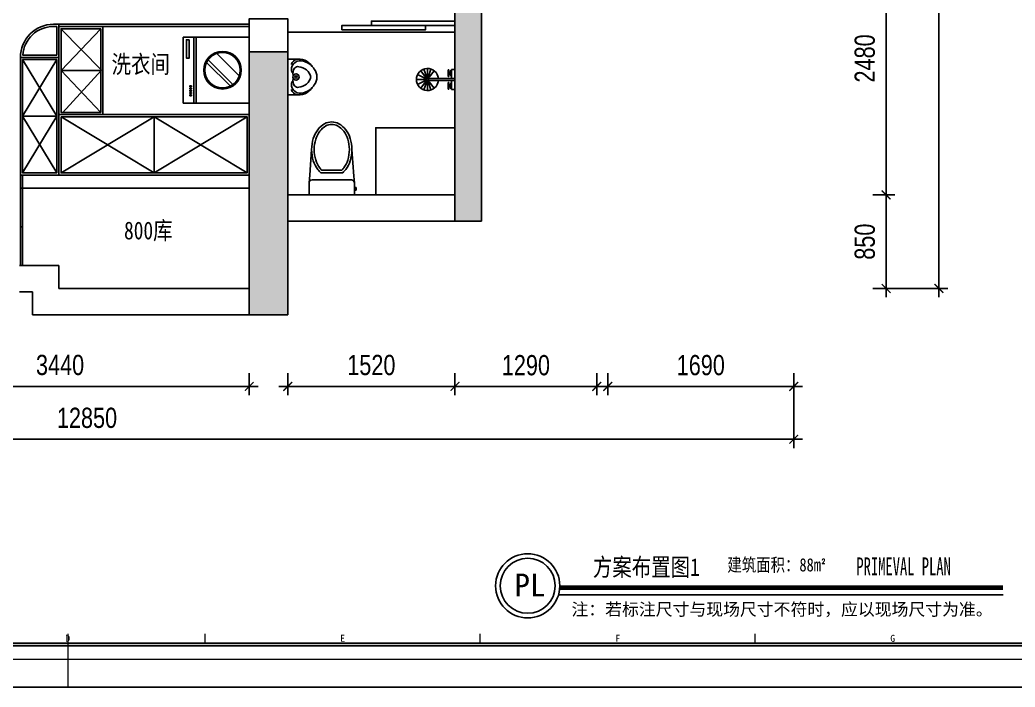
# Model space of a CAD drawing. Header units: millimetres. Extents: x -23568 to 99064, y -162914 to -58422.
# Drawn here: x 23442 to 32490, y -111946 to -105884 of the extents above; entities that cross this region are included whole.
import ezdxf
from ezdxf.enums import TextEntityAlignment as Align

# ---------------------------------------------------------------- set-up
doc = ezdxf.new("R2010")
doc.units = ezdxf.units.MM
doc.header["$LTSCALE"] = 0.01
for name, color, linetype in [('j家私', 153, 'Continuous'), ('W-图框', 251, 'Continuous'), ('布局图框', 1, 'Continuous')]:
    doc.layers.add(name, color=color, linetype=linetype)
doc.styles.add('-宋体', font='simfang.ttf', dxfattribs={"width": 0.8})
doc.styles.add('A2图框$0$WMF-黑体0', font='simhei.ttf')
doc.styles.add('DIM_FONT', font='SIMPLEX.shx', dxfattribs={"width": 0.8})
doc.styles.add('尺寸标注', font='')
doc.styles.add('文字标注', font='', dxfattribs={"height": 1})
doc.styles.add('英文字体', font='stylu.ttf', dxfattribs={"width": 0.8})
doc.styles.get('尺寸标注').set_extended_font_data('SimSun')
doc.styles.get('文字标注').set_extended_font_data('SimSun')
doc.dimstyles.new('t-60', dxfattribs={"dimscale": 80, "dimtxt": 2.3, "dimasz": 1, "dimexe": 1, "dimexo": 1, "dimgap": 0.5, "dimtad": 0, "dimdec": 0, "dimrnd": 5, "dimzin": 0, "dimdsep": 46, "dimtxsty": '英文字体', "dimblk": 'ARCHTICK', "dimcen": 0.09, "dimdle": 1, "dimclrd": 8, "dimclre": 8, "dimclrt": 2, "dimadec": 0, "dimazin": 0, "dimtfac": 1, "dimtdec": 0, "dimtix": 1, "dimtmove": 2, "dimatfit": 2, "dimldrblk": 'DOT', "dimfxl": 0, "dimtvp": 1, "dimtolj": 1, "dimtzin": 0, "dimarcsym": 0})

# ---------------------------------------------------------------- blocks, each defined once
blk = doc.blocks.new('_ArchTick')
at = {"color": 0, "linetype": 'ByBlock', "const_width": 0.15}
blk.add_lwpolyline([(-0.5, -0.5), (0.5, 0.5)], dxfattribs=at)
blk = doc.blocks.new('*D22')
at = {"color": 8, "lineweight": -2, "transparency": 16777216}
for p, q in [((31317.3, -104913.9), (31317.3, -107553.9)), ((31197.3, -104993.9), (31397.3, -104993.9)), ((31197.3, -107473.9), (31397.3, -107473.9))]:
    blk.add_line(p, q, dxfattribs=at)
at = {"layer": 'Defpoints', "color": 0, "transparency": 16777216}
for p in [(31117.3, -104993.9), (31117.3, -107473.9), (31317.3, -107473.9)]:
    blk.add_point(p, dxfattribs=at)
at = {"color": 8, "lineweight": -2, "transparency": 16777216, "xscale": 80, "yscale": 80, "zscale": 80}
for p, rotation in [((31317.3, -104993.9), 90), ((31317.3, -107473.9), 270)]:
    blk.add_blockref('_ArchTick', p, dxfattribs=dict(at, rotation=rotation))
at = {"color": 2, "transparency": 16777216, "insert": (31123.7, -106233.9), "char_height": 184, "attachment_point": 5, "rotation": 90, "style": '英文字体'}
blk.add_mtext('\\A1;2480', dxfattribs=at)
blk = doc.blocks.new('_DOT')
at = {"color": 0, "linetype": 'ByBlock'}
blk.add_line((-0.5, 0), (-1, 0), dxfattribs=at)
at = {"color": 0, "linetype": 'ByBlock', "const_width": 0.5}
blk.add_lwpolyline([(-0.25, 0, 1), (0.25, 0, 1)], format="xyb", close=True, dxfattribs=at)
blk = doc.blocks.new('*D23')
at = {"color": 8, "lineweight": -2, "transparency": 16777216}
for p, q in [((31197.3, -107473.9), (31397.3, -107473.9)), ((31317.3, -107393.9), (31317.3, -108403.9)), ((31197.3, -108323.9), (31397.3, -108323.9))]:
    blk.add_line(p, q, dxfattribs=at)
at = {"layer": 'Defpoints', "color": 0, "transparency": 16777216}
for p in [(31117.3, -107473.9), (31117.3, -108323.9), (31317.3, -108323.9)]:
    blk.add_point(p, dxfattribs=at)
at = {"color": 8, "lineweight": -2, "transparency": 16777216, "xscale": 80, "yscale": 80, "zscale": 80}
for p, rotation in [((31317.3, -107473.9), 90), ((31317.3, -108323.9), 270)]:
    blk.add_blockref('_ArchTick', p, dxfattribs=dict(at, rotation=rotation))
at = {"color": 2, "transparency": 16777216, "insert": (31124, -107898.9), "char_height": 184, "attachment_point": 5, "rotation": 90, "style": '英文字体'}
blk.add_mtext('\\A1;850', dxfattribs=at)
blk = doc.blocks.new('*D24')
at = {"color": 8, "lineweight": -2, "transparency": 16777216}
for p, q in [((28787.3, -109093.9), (28787.3, -109293.9)), ((30477.3, -109093.9), (30477.3, -109293.9)), ((30557.3, -109213.9), (28707.3, -109213.9))]:
    blk.add_line(p, q, dxfattribs=at)
at = {"layer": 'Defpoints', "color": 0, "transparency": 16777216}
for p in [(28787.3, -109013.9), (30477.3, -109013.9), (28787.3, -109213.9)]:
    blk.add_point(p, dxfattribs=at)
at = {"color": 8, "lineweight": -2, "transparency": 16777216, "xscale": 80, "yscale": 80, "zscale": 80, "rotation": 180}
blk.add_blockref('_ArchTick', (28787.3, -109213.9), dxfattribs=at)
at = {"color": 8, "lineweight": -2, "transparency": 16777216, "xscale": 80, "yscale": 80, "zscale": 80}
blk.add_blockref('_ArchTick', (30477.3, -109213.9), dxfattribs=at)
at = {"color": 2, "transparency": 16777216, "insert": (29632.3, -109021.7), "char_height": 184, "attachment_point": 5, "style": '英文字体'}
blk.add_mtext('\\A1;1690', dxfattribs=at)
blk = doc.blocks.new('*D25')
at = {"color": 8, "lineweight": -2, "transparency": 16777216}
for p, q in [((25877.3, -109093.9), (25877.3, -109293.9)), ((27397.3, -109093.9), (27397.3, -109293.9)), ((27477.3, -109213.9), (25797.3, -109213.9))]:
    blk.add_line(p, q, dxfattribs=at)
at = {"layer": 'Defpoints', "color": 0, "transparency": 16777216}
for p in [(25877.3, -109013.9), (27397.3, -109013.9), (25877.3, -109213.9)]:
    blk.add_point(p, dxfattribs=at)
at = {"color": 8, "lineweight": -2, "transparency": 16777216, "xscale": 80, "yscale": 80, "zscale": 80, "rotation": 180}
blk.add_blockref('_ArchTick', (25877.3, -109213.9), dxfattribs=at)
at = {"color": 8, "lineweight": -2, "transparency": 16777216, "xscale": 80, "yscale": 80, "zscale": 80}
blk.add_blockref('_ArchTick', (27397.3, -109213.9), dxfattribs=at)
at = {"color": 2, "transparency": 16777216, "insert": (26637.3, -109020.6), "char_height": 184, "attachment_point": 5, "style": '英文字体'}
blk.add_mtext('\\A1;1520', dxfattribs=at)
blk = doc.blocks.new('*D26')
at = {"color": 8, "lineweight": -2, "transparency": 16777216}
for p, q in [((27397.3, -109093.9), (27397.3, -109293.9)), ((28687.3, -109093.9), (28687.3, -109293.9)), ((28767.3, -109213.9), (27317.3, -109213.9))]:
    blk.add_line(p, q, dxfattribs=at)
at = {"layer": 'Defpoints', "color": 0, "transparency": 16777216}
for p in [(27397.3, -109013.9), (28687.3, -109013.9), (27397.3, -109213.9)]:
    blk.add_point(p, dxfattribs=at)
at = {"color": 8, "lineweight": -2, "transparency": 16777216, "xscale": 80, "yscale": 80, "zscale": 80, "rotation": 180}
blk.add_blockref('_ArchTick', (27397.3, -109213.9), dxfattribs=at)
at = {"color": 8, "lineweight": -2, "transparency": 16777216, "xscale": 80, "yscale": 80, "zscale": 80}
blk.add_blockref('_ArchTick', (28687.3, -109213.9), dxfattribs=at)
at = {"color": 2, "transparency": 16777216, "insert": (28042.3, -109022.5), "char_height": 184, "attachment_point": 5, "style": '英文字体'}
blk.add_mtext('\\A1;1290', dxfattribs=at)
blk = doc.blocks.new('*D27')
at = {"color": 8, "lineweight": -2, "transparency": 16777216}
for p, q in [((22087.3, -109093.9), (22087.3, -109293.9)), ((25527.3, -109093.9), (25527.3, -109293.9)), ((25607.3, -109213.9), (22007.3, -109213.9))]:
    blk.add_line(p, q, dxfattribs=at)
at = {"layer": 'Defpoints', "color": 0, "transparency": 16777216}
for p in [(22087.3, -109013.9), (25527.3, -109013.9), (22087.3, -109213.9)]:
    blk.add_point(p, dxfattribs=at)
at = {"color": 8, "lineweight": -2, "transparency": 16777216, "xscale": 80, "yscale": 80, "zscale": 80, "rotation": 180}
blk.add_blockref('_ArchTick', (22087.3, -109213.9), dxfattribs=at)
at = {"color": 8, "lineweight": -2, "transparency": 16777216, "xscale": 80, "yscale": 80, "zscale": 80}
blk.add_blockref('_ArchTick', (25527.3, -109213.9), dxfattribs=at)
at = {"color": 2, "transparency": 16777216, "insert": (23807.3, -109020.3), "char_height": 184, "attachment_point": 5, "style": '英文字体'}
blk.add_mtext('\\A1;3440', dxfattribs=at)
blk = doc.blocks.new('*D35')
at = {"color": 8, "lineweight": -2, "transparency": 16777216}
for p, q in [((31797.3, -100053.9), (31797.3, -108403.9)), ((31397.3, -100133.9), (31877.3, -100133.9)), ((31397.3, -108323.9), (31877.3, -108323.9))]:
    blk.add_line(p, q, dxfattribs=at)
at = {"layer": 'Defpoints', "color": 0, "transparency": 16777216}
for p in [(31317.3, -100133.9), (31317.3, -108323.9), (31797.3, -108323.9)]:
    blk.add_point(p, dxfattribs=at)
at = {"color": 8, "lineweight": -2, "transparency": 16777216, "xscale": 80, "yscale": 80, "zscale": 80}
for p, rotation in [((31797.3, -100133.9), 90), ((31797.3, -108323.9), 270)]:
    blk.add_blockref('_ArchTick', p, dxfattribs=dict(at, rotation=rotation))
at = {"color": 2, "transparency": 16777216, "insert": (31605.6, -104228.9), "char_height": 184, "attachment_point": 5, "rotation": 90, "style": '英文字体'}
blk.add_mtext('\\A1;8190', dxfattribs=at)
blk = doc.blocks.new('*D36')
at = {"color": 8, "lineweight": -2, "transparency": 16777216}
for p, q in [((17627.3, -109293.9), (17627.3, -109773.9)), ((30477.3, -109293.9), (30477.3, -109773.9)), ((30557.3, -109693.9), (17547.3, -109693.9))]:
    blk.add_line(p, q, dxfattribs=at)
at = {"layer": 'Defpoints', "color": 0, "transparency": 16777216}
for p in [(17627.3, -109213.9), (30477.3, -109213.9), (17627.3, -109693.9)]:
    blk.add_point(p, dxfattribs=at)
at = {"color": 8, "lineweight": -2, "transparency": 16777216, "xscale": 80, "yscale": 80, "zscale": 80, "rotation": 180}
blk.add_blockref('_ArchTick', (17627.3, -109693.9), dxfattribs=at)
at = {"color": 8, "lineweight": -2, "transparency": 16777216, "xscale": 80, "yscale": 80, "zscale": 80}
blk.add_blockref('_ArchTick', (30477.3, -109693.9), dxfattribs=at)
at = {"color": 2, "transparency": 16777216, "insert": (24052.3, -109500.6), "char_height": 184, "attachment_point": 5, "style": '英文字体'}
blk.add_mtext('\\A1;12850', dxfattribs=at)
blk = doc.blocks.new('ET634563464')
at = {"layer": 'W-图框', "linetype": 'ByBlock'}
h = blk.add_hatch(color=153, dxfattribs=at)
h.paths.add_polyline_path([(85816, 34916), (107555, 34916), (107555, 19319), (85816, 19319)])
h.paths.add_polyline_path([(85843, 34889), (107527, 34889), (107527, 19346), (85843, 19346)], flags=16)
at = {"layer": 'W-图框', "color": 2, "lineweight": 0}
for p, q in [((95563, 19440), (95563, 18904)), ((96946, 19346), (96946, 19440)), ((99712, 19346), (99712, 19440)), ((102478, 19346), (102478, 19440))]:
    blk.add_line(p, q, dxfattribs=at)
at = {"layer": 'W-图框', "color": 151, "linetype": 'ByBlock'}
blk.add_lwpolyline([(84737, 35331), (107970, 35331), (107970, 18904), (84737, 18904)], close=True, dxfattribs=at)
at = {"layer": 'W-图框', "color": 2, "lineweight": 0}
blk.add_lwpolyline([(85013, 35055), (107693, 35055), (107693, 19180), (85013, 19180)], close=True, dxfattribs=at)
at = {"layer": 'W-图框', "color": 153, "linetype": 'ByBlock'}
for points in [[(85816, 34916), (107555, 34916), (107555, 19319), (85816, 19319)], [(85843, 34889), (85843, 19346), (105315, 19346), (105315, 34889)], [(85843, 34889), (107527, 34889), (107527, 19346), (85843, 19346)]]:
    blk.add_lwpolyline(points, close=True, dxfattribs=at)
at = {"layer": 'W-图框', "color": 2, "lineweight": 0, "style": 'A2图框$0$WMF-黑体0'}
for s, p in [('D', (95563, 19394)), ('E', (98329, 19394)), ('F', (101095, 19394)), ('G', (103861, 19394))]:
    blk.add_text(s, height=70.4, dxfattribs=at).set_placement(p, align=Align.MIDDLE)
blk = doc.blocks.new('A$C22154822')
at = {"color": 4, "linetype": 'ByBlock'}
for p, q in [((17.6, 553.5), (17.6, 663.3)), ((17.6, 663.3), (429.3, 663.3)), ((429.3, 663.3), (429.3, 553.5)), ((0, 619.2), (0, 595.1)), ((18, 619.2), (0, 619.2)), ((0, 595.1), (18, 595.1)), ((17.6, 553.5), (22.2, 492.9)), ((429.3, 553.5), (424, 483.9)), ((22.2, 492.9), (40.4, 251.6)), ((45, 526.1), (401.8, 526.1)), ((424, 483.9), (406.4, 251.6))]:
    blk.add_line(p, q, dxfattribs=at)
at = {"color": 8}
for p, q in [((124, 462), (322.8, 462)), ((132.9, 439.2), (313.9, 439.2))]:
    blk.add_line(p, q, dxfattribs=at)
at = {"color": 4, "linetype": 'ByBlock', "extrusion": (0, 0, -1)}
for centre, major_axis, start_param, end_param in [((45, 553.5), (-27.4, 0.2), 4.706406, 6.277203), ((401.8, 553.5), (27.4, 0.2), 0.005983, 1.576779), ((382.3, 251.6), (-341.9, 2.5), -0.308477, -0.007269), ((64.5, 251.6), (-341.9, 3.3), 3.131975, 3.433183), ((304.3, 227.4), (-260.2, 4.9), -0.662429, -0.320136), ((142.5, 227.4), (-260.1, 6), 3.419823, 3.762116), ((254.8, 190.3), (-198.3, 3), -1.081292, -0.658592), ((223.4, 133.4), (133.4, 0.4), 1.573509, 2.078105), ((223.4, 133.4), (133.4, 0.1), 1.066958, 1.571554), ((192, 190.3), (198.3, 3), 0.65867, 1.081369)]:
    blk.add_ellipse(centre, major_axis=major_axis, ratio=1, start_param=start_param, end_param=end_param, dxfattribs=at)
at = {"color": 8, "extrusion": (0, 0, -1)}
for centre, major_axis, start_param, end_param in [((254.8, 312.9), (198.1, 10.7), 3.839079, 4.046066), ((192, 312.9), (197.2, 21.7), -0.74098, -0.533994), ((304.3, 275.8), (260.2, 4.9), 3.461724, 3.804017), ((304.3, 275.8), (237.2, 6.3), 3.469528, 3.811821), ((254.8, 312.9), (-174.3, 20.3), 0.527456, 0.686642), ((192, 312.9), (-124.1, 124.1), 1.553507, 1.712693), ((142.5, 275.8), (237.3, 1.1), -0.638722, -0.296429), ((142.5, 275.8), (260.2, 2), -0.635748, -0.293455), ((382.3, 251.6), (341.9, 2.6), 3.149227, 3.450435), ((382.3, 251.6), (-319, 1.8), -0.005784, 0.295424), ((64.5, 251.6), (319, 1.9), -0.295265, 0.005943), ((64.5, 251.6), (-341.9, 2.5), 2.832944, 3.134152), ((382.3, 251.6), (-319, 4.5), -0.315162, -0.013954), ((64.5, 251.6), (-319, 1.8), 3.13598, 3.437188), ((304.3, 227.4), (-237.3, 5.6), -0.66714, -0.324846), ((142.5, 227.4), (-237.3, 1.4), 3.436732, 3.779025), ((254.8, 190.3), (-175.4, 3.3), -1.085202, -0.662502), ((223.4, 133.4), (-110.5, 0.5), 4.707837, 5.212433), ((223.4, 133.4), (110.5, 0.5), 1.070753, 1.575349), ((192, 190.3), (175.5, 2.4), 0.657115, 1.079815)]:
    blk.add_ellipse(centre, major_axis=major_axis, ratio=1, start_param=start_param, end_param=end_param, dxfattribs=at)
at = {"color": 4, "linetype": 'ByBlock', "style": 'DIM_FONT', "width": 0.8, "flags": 9}
for tag in ['XSIZE', 'YSIZE']:
    blk.add_attdef(tag, (17.6, 663.3), '', height=0.457, dxfattribs=at)
blk = doc.blocks.new('A$C1771071B')
at = {"color": 4}
for p, q in [((0, 0), (0, 600)), ((0, 600), (600, 600)), ((600, 600), (600, 0)), ((0, 118.4), (600, 118.4)), ((600, 0), (0, 0))]:
    blk.add_line(p, q, dxfattribs=at)
at = {"color": 8}
for p, q in [((352.3, 511.4), (147.9, 306.5)), ((430.1, 454), (205.6, 228.9)), ((444.2, 430.7), (228.9, 214.8)), ((0, 98.4), (600, 98.4))]:
    blk.add_line(p, q, dxfattribs=at)
for points in [[(23.5, 56.5), (190.6, 56.5), (190.6, 30.9), (23.5, 30.9)], [(441.3, 77), (449.9, 77), (449.9, 63.3), (441.3, 63.3)], [(461.8, 77), (470.3, 77), (470.3, 63.3), (461.8, 63.3)], [(482.3, 77), (490.8, 77), (490.8, 63.3), (482.3, 63.3)], [(502.7, 77), (511.3, 77), (511.3, 63.3), (502.7, 63.3)], [(523.2, 77), (531.7, 77), (531.7, 63.3), (523.2, 63.3)]]:
    blk.add_lwpolyline(points, close=True, dxfattribs=at)
for radius in [170.9, 160.9]:
    blk.add_circle((300, 359.2), radius, dxfattribs=at)
blk = doc.blocks.new('A$C4081169C')
at = {"color": 4}
for p, q in [((10, 350), (10, 320)), ((10, 320), (90, 320)), ((90, 350), (90, 100)), ((110, 350), (110, 100)), ((110, 320), (190, 320)), ((190, 350), (190, 320))]:
    blk.add_line(p, q, dxfattribs=at)
at = {"color": 8}
for p, q in [((12.5, 295.2), (72.5, 295.2)), ((12.5, 288.2), (12.5, 295.2)), ((12.5, 288.2), (72.5, 288.2)), ((15, 314), (15, 320)), ((70, 314), (15, 314)), ((32.5, 301.6), (32.5, 314)), ((32.5, 301.6), (52.5, 301.6)), ((39.5, 295.2), (39.5, 301.6)), ((45.5, 295.2), (45.5, 301.6)), ((52.5, 301.6), (52.5, 314)), ((70, 314), (70, 320)), ((72.5, 295.2), (72.5, 288.2)), ((187.5, 295.2), (127.5, 295.2)), ((127.5, 295.2), (127.5, 288.2)), ((187.5, 288.2), (127.5, 288.2)), ((130, 314), (130, 320)), ((130, 314), (185, 314)), ((147.5, 301.6), (147.5, 314)), ((167.5, 301.6), (147.5, 301.6)), ((154.5, 295.2), (154.5, 301.6)), ((160.5, 295.2), (160.5, 301.6)), ((167.5, 301.6), (167.5, 314)), ((185, 314), (185, 320)), ((187.5, 288.2), (187.5, 295.2)), ((72, 100), (0, 100)), ((73.5, 109), (5.9, 132)), ((73.5, 91), (5.9, 68)), ((77.7, 116.9), (20.4, 160.5)), ((122.3, 116.9), (179.6, 160.5)), ((126.5, 109), (194.1, 132)), ((126.5, 91), (194.1, 68)), ((128, 100), (200, 100)), ((77.7, 83.1), (20.4, 39.5)), ((87.3, 75.1), (54.5, 10.9)), ((100, 72), (100, 0)), ((112.7, 75.1), (145.5, 10.9)), ((122.3, 83.1), (179.6, 39.5))]:
    blk.add_line(p, q, dxfattribs=at)
for centre in [(42.5, 291.7), (157.5, 291.7)]:
    blk.add_circle(centre, 3.5, dxfattribs=at)
at = {"color": 4}
blk.add_circle((100, 100), 10.9, dxfattribs=at)
for radius, start, end in [(100, 95.73917, 84.26083), (21.1, 118.29859, 61.70141), (10, 180, 0)]:
    blk.add_arc((100, 100), radius, start, end, dxfattribs=at)
blk = doc.blocks.new('arrrrrr')
at = {"color": 4}
blk.add_lwpolyline([(78199.3, -106505.5), (78199.3, -106505.5), (78199.3, -106414.5, 0.144198), (78182.3, -106331.5, -0.036835), (78157.3, -106302.5, 0.061142), (78109.3, -106264.5, 0.219994), (78038.3, -106242.5, 0.219994), (77967.3, -106264.5, 0.061142), (77919.3, -106302.5, -0.036835), (77894.3, -106331.5, 0.144198), (77877.3, -106414.5), (77877.3, -106505.5), (78199.3, -106505.5), (78199.3, -106505.5)], format="xyb", close=True, dxfattribs=at)
at = {"color": 8}
for radius in [29, 11.9]:
    blk.add_circle((78038.3, -106430.5), radius, dxfattribs=at)
for centre, radius, start, end in [((78089.5, -106422.9), 203.7, 135.95775, 167.99751), ((78069.3, -106415.1), 124.5, 104.43096, 175.14304), ((78007.3, -106415.1), 124.5, 4.85696, 75.56904), ((77987.1, -106422.9), 203.7, 12.00249, 44.04225), ((77972.5, -106389.9), 82.8, 173.46377, 287.08821), ((78104.1, -106389.9), 82.8, 252.91179, 6.53623), ((77950.1, -106404.1), 74.4, 192.05634, 248.89876), ((77985.7, -106413.5), 41.4, 167.43789, 228.57043), ((78006, -106368.9), 89.4, 237.78327, 282.24634), ((78070.6, -106368.9), 89.4, 257.75366, 302.21673), ((78090.9, -106413.5), 41.4, 311.42957, 12.56211), ((78126.5, -106404.1), 74.4, 291.10124, 347.94366)]:
    blk.add_arc(centre, radius, start, end, dxfattribs=at)

msp = doc.modelspace()

# ---------------------------------------------------------------- hatches: boundary and pattern name
h = msp.add_hatch(color=8)
h.dxf.hatch_style = 1
h.paths.add_polyline_path([(19907.3, -99893.9), (19247.3, -99893.9), (19247.3, -105133.9), (19467.3, -105133.9), (19537.3, -105133.9), (19537.3, -101343.9), (19907.3, -101343.9)])
h.paths.add_polyline_path([(25267.3, -101343.9), (25527.3, -101343.9), (25527.3, -103993.9), (25877.3, -103993.9), (25877.3, -100743.9), (25877.3, -100133.9), (25267.3, -100133.9)])
h.paths.add_polyline_path([(28687.3, -100743.9), (28687.3, -102593.9), (28867.3, -102593.9), (28867.3, -99893.9), (28287.3, -99893.9), (28287.3, -100133.9), (28287.3, -100743.9)])
h.paths.add_polyline_path([(30717.3, -105133.9), (30717.3, -102153.9), (30317.3, -102153.9), (30317.3, -102393.9), (30477.3, -102393.9), (30477.3, -104893.9), (27397.3, -104893.9), (27397.3, -107713.9), (27637.3, -107713.9), (27637.3, -105133.9)])
h.paths.add_polyline_path([(25877.3, -106173.9), (25527.3, -106173.9), (25527.3, -108563.9), (25877.3, -108563.9)])
h.paths.add_polyline_path([(17387.3, -108613.9), (18627.3, -108613.9), (18627.3, -108373.9), (17627.3, -108373.9), (17627.3, -105133.9), (17627.3, -104893.9), (17387.3, -104893.9)])

# ---------------------------------------------------------------- linework, layer by layer
for p, q in [((27397.3, -107713.9), (27397.3, -104893.9)), ((27637.3, -107713.9), (27637.3, -105133.9)), ((25527.3, -108563.9), (25527.3, -106173.9)), ((25527.3, -106173.9), (25877.3, -106173.9)), ((25877.3, -106173.9), (25877.3, -108563.9)), ((26677.3, -107473.9), (26677.3, -106863.9)), ((26677.3, -106863.9), (27397.3, -106863.9)), ((23467.3, -107293.9), (25527.3, -107293.9)), ((23467.3, -107413.9), (25527.3, -107413.9)), ((25877.3, -107473.9), (26677.3, -107473.9)), ((27397.3, -107713.9), (25877.3, -107713.9)), ((27397.3, -107713.9), (27637.3, -107713.9)), ((23437.3, -108113.9), (23797.3, -108113.9)), ((23797.3, -108113.9), (23797.3, -108323.9)), ((23437.3, -108353.9), (23557.3, -108353.9)), ((23557.3, -108353.9), (23557.3, -108563.9)), ((23797.3, -108323.9), (25527.3, -108323.9)), ((25527.3, -108563.9), (23557.3, -108563.9)), ((25527.3, -108563.9), (25877.3, -108563.9))]:
    msp.add_line(p, q)
at = {"color": 4}
for p, q in [((23797.3, -105923.9), (25527.3, -105923.9)), ((23797.3, -105943.9), (25527.3, -105943.9)), ((23467.3, -107763.9), (23447.3, -107763.9))]:
    msp.add_line(p, q, dxfattribs=at)
at = {"color": 8}
for p, q in [((25877.3, -105993.9), (27397.3, -105993.9)), ((24177.3, -106343.9), (23817.3, -106343.9)), ((23777.3, -106758.9), (23467.3, -106758.9))]:
    msp.add_line(p, q, dxfattribs=at)
at = {"color": 153, "lineweight": -3}
msp.add_lwpolyline([(15091.1, -97497.7), (32677, -97497.7), (32677, -111546.2), (15091.1, -111546.2)], close=True, dxfattribs=at)
at = {"color": 4}
msp.add_lwpolyline([(23797.3, -105923.9), (23747.3, -105923.9, 0.414214), (23447.3, -106223.9), (23447.3, -106223.9), (23797.3, -106223.9)], format="xyb", close=True, dxfattribs=at)
at = {"color": 8}
msp.add_lwpolyline([(23777.3, -105943.9), (23747.3, -105943.9, 0.393426), (23468, -106203.9), (23777.3, -106203.9)], format="xyb", close=True, dxfattribs=at)
at = {"color": 4}
for points in [[(24197.3, -105943.9), (23797.3, -105943.9), (23797.3, -106743.9), (24197.3, -106743.9)], [(27130.1, -105933.9), (26370.1, -105933.9), (26370.1, -105973.9), (27130.1, -105973.9)], [(27397.3, -105893.9), (26637.3, -105893.9), (26637.3, -105933.9), (27397.3, -105933.9)], [(23797.3, -106223.9), (23447.3, -106223.9), (23447.3, -107293.9), (23797.3, -107293.9)], [(23797.3, -106743.9), (25527.3, -106743.9), (25527.3, -107293.9), (23797.3, -107293.9)], [(23447.3, -107293.9), (23467.3, -107293.9), (23467.3, -107413.9), (23447.3, -107413.9)], [(23447.3, -107413.9), (23467.3, -107413.9), (23467.3, -108113.9), (23447.3, -108113.9)]]:
    msp.add_lwpolyline(points, close=True, dxfattribs=at)
for points in [[(25527.3, -106173.9), (25877.3, -106173.9), (25877.3, -105873.9), (25527.3, -105873.9)], [(26677.3, -107473.9), (27397.3, -107473.9), (27397.3, -106863.9), (26677.3, -106863.9)]]:
    msp.add_lwpolyline(points, close=True)
at = {"color": 8}
for points in [[(24177.3, -105963.9), (23817.3, -105963.9), (23817.3, -106723.9), (24177.3, -106723.9)], [(23777.3, -106243.9), (23467.3, -106243.9), (23467.3, -107273.9), (23777.3, -107273.9)], [(23817.3, -106763.9), (25507.3, -106763.9), (25507.3, -107273.9), (23817.3, -107273.9)]]:
    msp.add_lwpolyline(points, close=True, dxfattribs=at)
for points in [[(24177.3, -105963.9), (23817.3, -106343.9), (24177.3, -106723.9)], [(23817.3, -105966.8), (24183.4, -106340.9), (23829.6, -106726.7)], [(23777.3, -107273.9), (23467.3, -106758.9), (23777.3, -106243.9)], [(23467.3, -107273.9), (23777.3, -106758.9), (23467.3, -106243.9)], [(25507.3, -106763.9), (24662.3, -107273.9), (24662.3, -106763.9), (23817.3, -107273.9)], [(25507.3, -107273.9), (24662.3, -106763.9), (24662.3, -107273.9), (23817.3, -106763.9)]]:
    msp.add_lwpolyline(points, dxfattribs=at)
at = {"color": 159}
msp.add_circle((28058.8, -111025.8), 291.5, dxfattribs=at)
at = {"layer": 'j家私', "color": 153, "linetype": 'ByBlock', "const_width": 41.6}
msp.add_lwpolyline([(28349.3, -111043.7), (32380.5, -111043.7)], dxfattribs=at)
msp.add_lwpolyline([(28349.3, -111043.7), (32380.5, -111043.7)], dxfattribs=at)
at = {"layer": 'j家私', "color": 153, "linetype": 'ByBlock'}
msp.add_lwpolyline([(28338.2, -111109.1), (32380.5, -111109.1)], dxfattribs=at)
msp.add_lwpolyline([(28338.2, -111109.1), (32380.5, -111109.1)], dxfattribs=at)
for radius in [291.5, 249.9, 249.9]:
    msp.add_circle((28058.8, -111025.8), radius, dxfattribs=at)

# ---------------------------------------------------------------- block references
at = {"xscale": 0.9038816989722264, "yscale": 0.9038816989722264, "zscale": 0.9038816989722264}
msp.add_blockref('ET634563464', (-62501, -129033), dxfattribs=at)
at = {"color": 8}
for name, p, rotation in [('A$C1771071B', (24925.2, -106040.8), 270), ('A$C22154822', (26500.7, -106810.6), 180)]:
    msp.add_blockref(name, p, dxfattribs=dict(at, rotation=rotation))
at = {"rotation": 270}
msp.add_blockref('arrrrrr', (132382.8, -28364.3), dxfattribs=at)
at = {"color": 8, "xscale": -1, "rotation": 270.0000000000002}
msp.add_blockref('A$C4081169C', (27047.3, -106525.4), dxfattribs=at)

# ---------------------------------------------------------------- texts
at = {"color": 4, "char_height": 161.951, "width": 2270.994, "attachment_point": 1, "style": '-宋体'}
for s, insert in [('{\\fNSimSun|b0|i0|c134|p49;洗衣间}', (24275.6, -106205.4)), ('{\\fNSimSun|b0|i0|c134|p49;800库}', (24388.9, -107716))]:
    msp.add_mtext(s, dxfattribs=dict(at, insert=insert))
at = {"color": 7, "attachment_point": 1, "style": '-宋体'}
for s, insert, char_height, width in [('{\\C2;方案布置图1 }', (28651.2, -110774.6), 161.951, 2270.994), ('\\pt1080;{\\C2;建筑面积：88m\\fISOCPEUR|b0|i0|c0|p34;²}', (29874.2, -110775.1), 120, 1362.596)]:
    msp.add_mtext(s, dxfattribs=dict(at, insert=insert, char_height=char_height, width=width))
at = {"layer": '布局图框', "color": 2, "style": '尺寸标注', "width": 0.6}
msp.add_text('PRIMEVAL PLAN', height=161.951, dxfattribs=at).set_placement((31046.4, -110929.5))
msp.add_text('PRIMEVAL PLAN', height=161.951, dxfattribs=at).set_placement((31046.4, -110929.5))
at = {"layer": '布局图框', "color": 2, "style": '文字标注'}
for s, height, p in [('PL', 208.22, (27937.8, -111122.6)), ('PL', 208.22, (27937.8, -111122.6)), ('注：若标注尺寸与现场尺寸不符时，应以现场尺寸为准。', 112.284, (28456.8, -111295.8))]:
    msp.add_text(s, height=height, dxfattribs=at).set_placement(p)

# ---------------------------------------------------------------- dimensions: what is measured, and where the dimension line sits
for base, p1, p2, picture, middle in [((31797.3, -108323.9), (31317.3, -100133.9), (31317.3, -108323.9), '*D35', (31605.6, -104228.9)), ((31317.3, -107473.9), (31117.3, -104993.9), (31117.3, -107473.9), '*D22', (31123.7, -106233.9)), ((31317.3, -108323.9), (31117.3, -107473.9), (31117.3, -108323.9), '*D23', (31124, -107898.9))]:
    dim = msp.add_linear_dim(base=base, p1=p1, p2=p2, angle=90, dimstyle='t-60')
    dim.commit()
    dim.dimension.update_dxf_attribs({"geometry": picture, "text_midpoint": middle})
for base, p1, p2, picture, middle in [((22087.3, -109213.9), (25527.3, -109013.9), (22087.3, -109013.9), '*D27', (23807.3, -109020.3)), ((25877.3, -109213.9), (27397.3, -109013.9), (25877.3, -109013.9), '*D25', (26637.3, -109020.6)), ((27397.3, -109213.9), (28687.3, -109013.9), (27397.3, -109013.9), '*D26', (28042.3, -109022.5)), ((28787.3, -109213.9), (30477.3, -109013.9), (28787.3, -109013.9), '*D24', (29632.3, -109021.7)), ((17627.3, -109693.9), (30477.3, -109213.9), (17627.3, -109213.9), '*D36', (24052.3, -109500.6))]:
    dim = msp.add_linear_dim(base=base, p1=p1, p2=p2, dimstyle='t-60')
    dim.commit()
    dim.dimension.update_dxf_attribs({"geometry": picture, "text_midpoint": middle})

doc.saveas('drawing.dxf')
